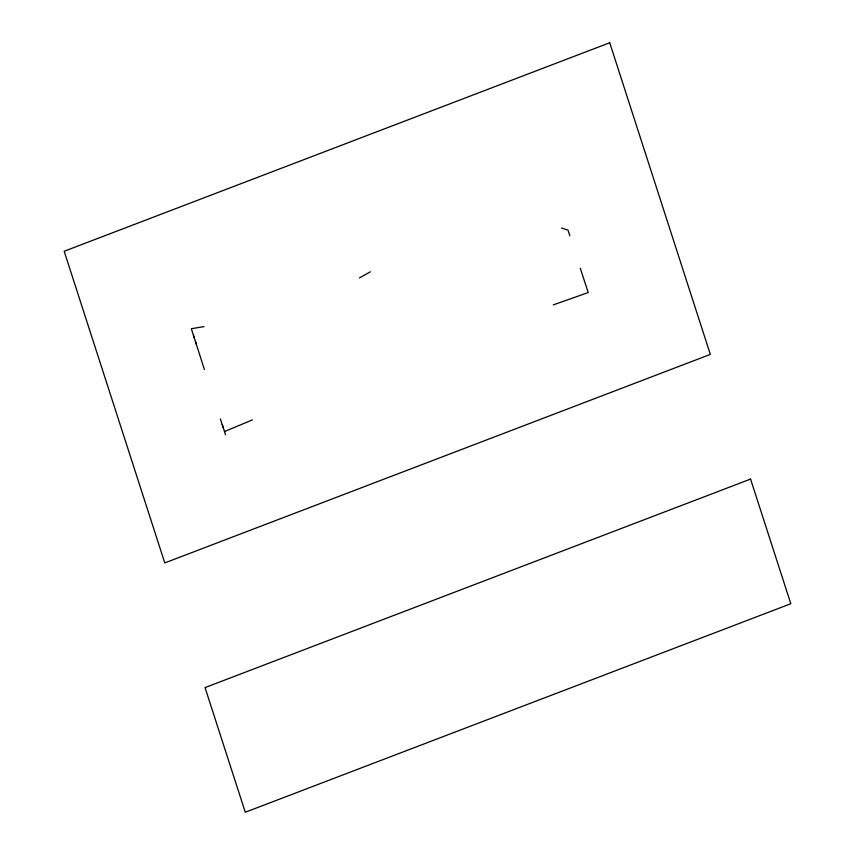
<?xml version="1.0" encoding="UTF-8"?>
<svg xmlns="http://www.w3.org/2000/svg" width="855" height="855" viewBox="0 0 855 855"><rect width="100%" height="100%" fill="white"/><g stroke="black" fill="none" stroke-linecap="round" stroke-linejoin="round"><path stroke-width="1.28" d="M370.386 271.794L359.431 277.95M224.523 431.551L252.396 419.891M553.324 304.882L588.219 292.549L580.299 268.299M204.003 326.631L191.328 328.705L194.395 338.217M561.607 227.954L568.094 230.219L569.836 235.895M222.215 424.582L225.538 434.671M220.344 418.886L223.219 427.692M193.39 335.096L196.426 344.544M195.421 341.423L204.409 369.52M609.722 42.75L64.189 251.263L164.791 562.921L710.334 354.408L609.722 42.75M750.572 479.078L205.04 687.591L245.278 812.25L790.811 603.737L750.572 479.078"/></g></svg>
